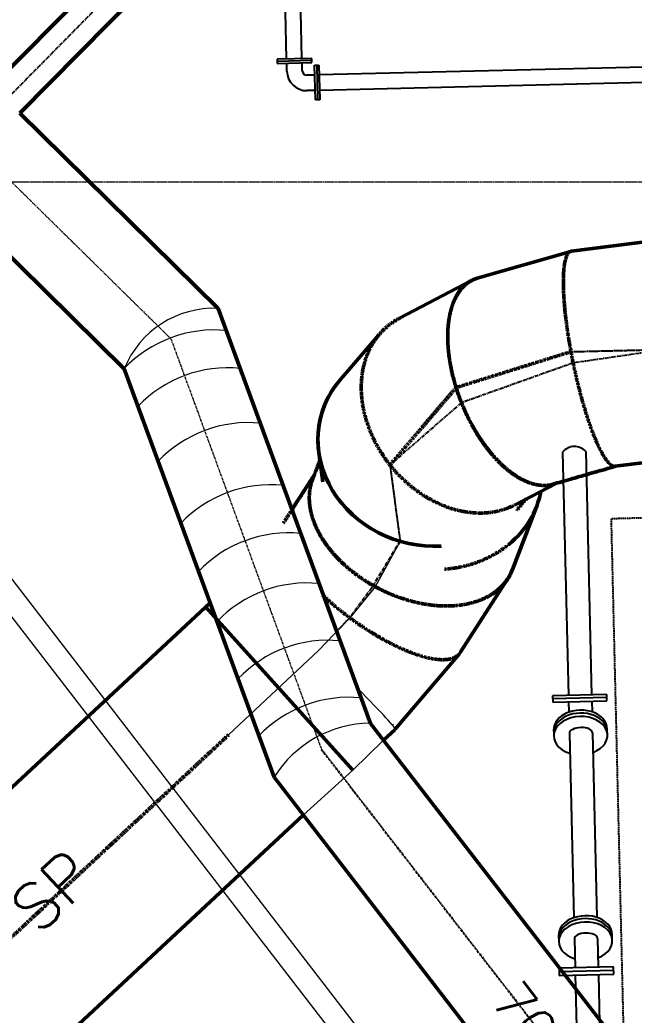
# Model space of a CAD drawing. Header units: inches. Extents: x 86328 to 235202, y 68629 to 184293.
# Drawn here: x 139176 to 143158, y 121794 to 128245 of the extents above; entities that cross this region are included whole.
import ezdxf

# ---------------------------------------------------------------- set-up
doc = ezdxf.new("R2010")
doc.units = ezdxf.units.IN
doc.header["$MEASUREMENT"] = 0
for name, pattern in [('CENTER', [2, 1.25, -0.25, 0.25, -0.25]), ('HIDDEN', [0.375, 0.25, -0.125]), ('PHANTOM2', [1.25, 0.625, -0.125, 0.125, -0.125, 0.125, -0.125])]:
    doc.linetypes.add(name, pattern=pattern)
for name, color, linetype, lineweight in [('.5', 8, 'Continuous', 0), ('DIM', 251, 'Continuous', 0), ('PLC WIRE', 7, 'Continuous', 0)]:
    doc.layers.add(name, color=color, linetype=linetype, lineweight=lineweight)
for name, color, linetype in [('1', 1, 'CENTER'), ('PP', 4, 'Continuous'), ('steel elbow 45deg', 3, 'Continuous')]:
    doc.layers.add(name, color=color, linetype=linetype)
doc.styles.add('SIMPLEX', font='simplex.shx')
doc.styles.get("Standard").update_dxf_attribs({"font": 'arial.ttf'})
doc.linetypes.add('FENCE_LINE', pattern='A,0.5,-0.1,["X",Standard,S=0.1,R=0,X=-0.02,Y=-0.05],-0.1', length=0.7)

msp = doc.modelspace()

# ---------------------------------------------------------------- linework, layer by layer
at = {"layer": '.5', "color": 8, "linetype": 'CENTER', "ltscale": 5}
for p, q in [((136070.5, 130197), (140155.2, 126177.4)), ((140155.2, 126177.4), (141132, 123514.8))]:
    msp.add_line(p, q, dxfattribs=at)
at = {"layer": '.5', "color": 8, "linetype": 'CENTER', "ltscale": 10}
msp.add_line((193391.9, 127191.7), (128877.6, 127191.7), dxfattribs=at)
at = {"color": 8, "linetype": 'CENTER', "ltscale": 20}
for p, q in [((138957.6, 127596.4), (140232.8, 128888.1)), ((143389.2, 126111.7), (142763.3, 126020.9)), ((142763.3, 126020.9), (142039.2, 125763)), ((142039.2, 125763), (141575.4, 125359.8)), ((141575.4, 125359.8), (141640.9, 124864.7)), ((141640.9, 124864.7), (141457.3, 124562.5)), ((141457.3, 124562.5), (141314.3, 124369.7)), ((141314.3, 124369.7), (141230.1, 124279.8))]:
    msp.add_line(p, q, dxfattribs=at)
at = {"color": 8, "linetype": 'PHANTOM2', "ltscale": 20}
for p, q in [((142748.9, 126094), (148901.3, 126240.3)), ((141132, 123514.8), (144639.9, 118982.4))]:
    msp.add_line(p, q, dxfattribs=at)
at = {"layer": '1', "color": 8, "linetype": 'HIDDEN', "ltscale": 5}
for p, q in [((143011.1, 125012.7), (145767.8, 125078.8)), ((143095.1, 121514.1), (143011.1, 125012.7))]:
    msp.add_line(p, q, dxfattribs=at)
at = {"layer": 'DIM', "color": 8, "linetype": 'Continuous', "ltscale": 25}
msp.add_line((169715.5, 84970.9), (130963, 135197.5), dxfattribs=at)
at = {"layer": 'DIM', "color": 8, "linetype": 'FENCE_LINE', "ltscale": 25}
msp.add_line((169526, 84970.9), (130844.2, 135105.9), dxfattribs=at)
at = {"layer": 'DIM', "color": 8, "lineweight": 50}
for p, q in [((136227.4, 129551.6), (139852.6, 125982.2)), ((138997.9, 127815.1), (140107.4, 128939.1)), ((139176.1, 127639.8), (140358.1, 128837.1)), ((139176, 127639.8), (140461.5, 126374.8)), ((143279.4, 126812.9), (142751.9, 126745)), ((143279.4, 126812.9), (142751.9, 126745)), ((142747.1, 126743.9), (142141.4, 126570)), ((142747.1, 126743.9), (142141.4, 126570)), ((142104.2, 126555.1), (141636.9, 126310.5)), ((142104.2, 126555.1), (141636.9, 126310.5)), ((140461.5, 126374.8), (141448.4, 123684.6)), ((141506.2, 126206), (141252.6, 125911.7)), ((141506.2, 126206), (141252.6, 125911.7)), ((139852.6, 125982.2), (140823.7, 123335)), ((141114.1, 125441.2), (141140.9, 125249.8)), ((143476.9, 125407.6), (143036, 125350.8)), ((143476.9, 125407.6), (143036, 125350.8)), ((140940.2, 125070), (141085.3, 125295.4)), ((142386.7, 125101.4), (142652.3, 125240.4)), ((142386.7, 125101.4), (142652.3, 125240.4)), ((142524.9, 125087.3), (142369.5, 124680.9)), ((142524.9, 125087.3), (142369.5, 124680.9)), ((142031.3, 124143.5), (142340.6, 124623.8)), ((142031.3, 124143.5), (142340.6, 124623.8)), ((141139.8, 124514.6), (141139.8, 124514.6)), ((141139.8, 124514.6), (141139.8, 124514.6)), ((135999.6, 120360.5), (140408.7, 124466.5)), ((140380.1, 124439.9), (141335.6, 123381.6)), ((141609.6, 123645.9), (142024, 124133.8)), ((141609.6, 123645.9), (142024, 124133.8)), ((141448.4, 123684.6), (143929.5, 120478.9)), ((141533.4, 123574.9), (141609.5, 123645.7)), ((141533.4, 123574.9), (141609.5, 123645.7)), ((140823.7, 123335), (144232.7, 118927.8)), ((136944.7, 119301.6), (141013, 123090.3))]:
    msp.add_line(p, q, dxfattribs=at)
at = {"layer": 'DIM', "color": 8, "linetype": 'PHANTOM2', "lineweight": 50, "ltscale": 20}
for p, q in [((142748.9, 126094), (142004.2, 125861.2)), ((142004.2, 125861.2), (141575.4, 125359.8)), ((140883.2, 124981.5), (141085.3, 125295.4)), ((141272, 124719.9), (141272, 124719.9)), ((141272, 124719.9), (141272, 124719.9)), ((141139.8, 124514.6), (141139.8, 124514.6)), ((141139.8, 124514.6), (141139.8, 124514.6)), ((136461.1, 119820.9), (140529.4, 123609.6))]:
    msp.add_line(p, q, dxfattribs=at)
at = {"layer": 'DIM', "color": 8}
for p, q in [((141114.1, 125441.2), (141140.9, 125249.8)), ((141272, 124719.9), (141272, 124719.9)), ((141272, 124719.9), (141272, 124719.9)), ((141335.6, 123381.6), (141533.4, 123574.9)), ((141013, 123090.3), (141335.6, 123381.6))]:
    msp.add_line(p, q, dxfattribs=at)
at = {"layer": 'DIM', "color": 8, "linetype": 'Continuous'}
for p, q in [((141575.4, 125359.8), (141640.9, 124864.7)), ((142848.7, 125296.8), (142699.6, 125254)), ((141640.9, 124864.7), (141480.3, 124570.5)), ((141480.3, 124570.5), (141314.3, 124369.7)), ((141314.3, 124369.7), (141111.8, 124157.7)), ((141111.8, 124157.7), (140529.5, 123609.6))]:
    msp.add_line(p, q, dxfattribs=at)
at = {"layer": 'DIM', "color": 8, "ltscale": 2000}
for centre, radius, start, end in [((140434.5, 125748.2), 627.2, 87.5361, 158.09293), ((140435.7, 125428.3), 806.5, 84.4078, 136.38747), ((140525.6, 125183.3), 806.5, 84.4078, 136.38747), ((140656.1, 124827.5), 806.5, 84.4078, 136.38747), ((140803.8, 124424.9), 806.5, 84.4078, 136.38747), ((140918.3, 124112.8), 806.5, 84.4078, 136.38747), ((141037.4, 123788.2), 806.5, 84.4078, 136.38747), ((141173.6, 123416.9), 806.5, 84.4078, 136.38747), ((141309.2, 123047.2), 806.5, 84.4078, 136.38747), ((141457, 122939.3), 746.7, 90.69259, 147.99778)]:
    msp.add_arc(centre, radius, start, end, dxfattribs=at)
at = {"layer": 'DIM', "color": 8, "linetype": 'PHANTOM2', "lineweight": 50, "ltscale": 20}
for centre, major_axis, ratio, start_param, end_param in [((142894, 126047.9), (143.9, -696.8), 0.187594, 3.127393, 5.89203), ((142387.2, 125902.4), (-264.8, 661.1), 0.526378, 6.223368, 8.965853), ((142387.2, 125902.4), (264.8, -661.1), 0.526405, 3.088083, 5.824201), ((142011.8, 125706), (444, -559.7), 0.779652, 2.993959, 5.62324), ((142894, 126047.9), (-143.9, 696.8), 0.187615, 2.750299, 2.750378), ((142894, 126047.9), (-143.9, 696.8), 0.187594, 2.750438, 3.127393), ((142894, 126047.9), (-143.9, 696.8), 0.187615, 2.750299, 2.750378), ((142894, 126047.9), (-143.9, 696.8), 0.187594, 2.750438, 3.127393), ((141721.7, 124973.1), (-634.9, 321.5), 0.658679, 0.063924, 1.156014), ((142387.2, 125902.4), (264.8, -661.1), 0.526378, 5.824316, 5.824341), ((142387.2, 125902.4), (264.8, -661.1), 0.526378, 5.824613, 6.234055), ((142011.8, 125706), (-444, 559.7), 0.779652, 2.481703, 2.993959), ((142011.9, 125706), (-444.1, 559.7), 0.779669, 2.481421, 2.48148), ((141849.4, 125307), (710.2, -80.5), 0.872752, 4.921649, 5.578796), ((141721.7, 124973.1), (-634.9, 321.5), 0.658679, 1.156014, 2.726457), ((141721.7, 124973.1), (634.9, -321.5), 0.658679, 5.868403, 6.358074), ((141721.6, 124973), (-634.9, 321.5), 0.658716, 2.726732, 3.209971), ((141457.3, 124562.5), (571, -423.4), 0.337663, 4.388108, 5.958551), ((141721.7, 124973.1), (-634.9, 321.5), 0.658679, 2.726729, 2.726755), ((141457.2, 124562.5), (-571, 423.4), 0.337663, 2.817312, 3.163877), ((141457.2, 124562.5), (571, -423.4), 0.337686, 5.958873, 5.958932)]:
    msp.add_ellipse(centre, major_axis=major_axis, ratio=ratio, start_param=start_param, end_param=end_param, dxfattribs=at)
at = {"layer": 'DIM', "color": 8}
for centre, major_axis, ratio, start_param, end_param in [((142894, 126047.9), (143.9, -696.8), 0.187594, 3.127393, 5.89203), ((142387.2, 125902.4), (-264.8, 661.1), 0.526378, 6.223368, 8.965853), ((142387.2, 125902.4), (264.8, -661.1), 0.526405, 3.088083, 5.824201), ((142011.8, 125706), (444, -559.7), 0.779652, 2.993959, 5.62324), ((141824.1, 125488), (-692.1, 202.9), 0.900786, 5.895155, 8.228652), ((142894, 126047.9), (-143.9, 696.8), 0.187594, 2.750438, 3.127393), ((141721.7, 124973.1), (-634.9, 321.5), 0.658679, 0.063924, 1.156014), ((141824, 125488), (-691.9, 203.2), 0.90089, 7.020095, 8.229167), ((142387.2, 125902.4), (264.8, -661.1), 0.526378, 5.824316, 5.824341), ((142387.2, 125902.4), (264.8, -661.1), 0.526378, 5.824613, 6.234055), ((142011.8, 125706), (-444, 559.7), 0.779652, 2.481703, 2.993959), ((142011.9, 125706), (-444.1, 559.7), 0.779669, 2.481421, 2.48148), ((141824, 125488), (691.9, -203.2), 0.90089, 5.087575, 5.087653), ((141824.1, 125488), (-702.7, -98.1), 0.929782, 1.559357, 1.559436), ((141849.4, 125307), (710.2, -80.5), 0.872752, 4.921649, 5.578796), ((141721.7, 124973.1), (-634.9, 321.5), 0.658679, 1.156014, 2.726457), ((141721.6, 124973), (-634.9, 321.5), 0.658716, 2.726732, 3.209971), ((141457.3, 124562.5), (571, -423.4), 0.337663, 4.388108, 5.958551), ((141457.2, 124562.5), (-571, 423.4), 0.337663, 2.817312, 3.163877), ((141095.7, 124136.7), (-513.8, 491), 0.036941, 3.139435, 4.194849)]:
    msp.add_ellipse(centre, major_axis=major_axis, ratio=ratio, start_param=start_param, end_param=end_param, dxfattribs=at)
at = {"layer": 'DIM', "color": 8, "lineweight": 50}
for centre, major_axis, ratio, start_param, end_param in [((141824, 125488), (-691.9, 203.2), 0.90089, 5.887651, 8.229167), ((141824.1, 125488), (-692.1, 202.9), 0.900786, 5.895155, 8.228652), ((141824, 125488), (-691.9, 203.2), 0.90089, 5.887651, 6.74835), ((142894, 126047.9), (-143.9, 696.8), 0.187615, 2.750299, 2.750378), ((141849.4, 125307), (-710.2, 80.5), 0.872752, 2.437204, 3.080711), ((141824, 125488), (691.9, -203.2), 0.90089, 5.087575, 5.087653), ((141824.1, 125488), (-702.7, -98.1), 0.929782, 1.559357, 1.559436), ((141849.3, 125307), (710.3, -80.2), 0.872774, 5.578222, 5.578301), ((141849.3, 125307), (710.3, -80.2), 0.872774, 5.578222, 5.578301), ((141721.7, 124973.1), (634.9, -321.5), 0.658679, 5.868403, 6.358074), ((141721.7, 124973.1), (-634.9, 321.5), 0.658679, 2.726729, 2.726755), ((141457.2, 124562.5), (571, -423.4), 0.337686, 5.958873, 5.958932), ((141095.6, 124136.8), (-513.8, 491), 0.036946, 3.445658, 3.445736), ((141095.6, 124136.8), (-513.8, 491), 0.036946, 3.445658, 3.445736)]:
    msp.add_ellipse(centre, major_axis=major_axis, ratio=ratio, start_param=start_param, end_param=end_param, dxfattribs=at)
for points, knots in [([(141073.8, 125265.3), (141073.9, 125265.5), (141074, 125265.7), (141074.2, 125266.1), (141074.2, 125266.4), (141074.4, 125266.9), (141074.6, 125267.2), (141074.8, 125267.8), (141074.9, 125268.1), (141075.2, 125268.9), (141075.4, 125269.3), (141075.7, 125270.2), (141075.9, 125270.7), (141076.3, 125271.8), (141076.5, 125272.4), (141077, 125273.6), (141077.3, 125274.4), (141077.9, 125275.9), (141078.2, 125276.8), (141078.9, 125278.6), (141079.3, 125279.6), (141080.2, 125281.9), (141080.6, 125283.1), (141081.7, 125285.8), (141082.2, 125287.2), (141083.5, 125290.5), (141084.1, 125292.2), (141085.6, 125296.1), (141086.4, 125298.2), (141088.2, 125302.8), (141089.2, 125305.4), (141091.3, 125310.9), (141092.4, 125314), (141095, 125320.6), (141096.4, 125324.3), (141099.5, 125332.3), (141101.1, 125336.7), (141104.8, 125346.3), (141106.8, 125351.5), (141111.2, 125363.1), (141113.6, 125369.4), (141117.8, 125380.3), (141119.6, 125384.9), (141121.4, 125389.5)], [0, 0, 0, 0, 1, 1, 2.2, 2.2, 3.64, 3.64, 5.368, 5.368, 7.4416, 7.4416, 9.92992, 9.92992, 12.915904, 12.915904, 16.499085, 16.499085, 20.798902, 20.798902, 25.958682, 25.958682, 32.150419, 32.150419, 39.580502, 39.580502, 48.496603, 48.496603, 59.195923, 59.195923, 72.035108, 72.035108, 87.442129, 87.442129, 105.930555, 105.930555, 128.116666, 128.116666, 154.74, 154.74, 186.688, 186.688, 210.138507, 210.138507, 210.138507, 210.138507]), ([(141073.8, 125265.3), (141073.9, 125265.5), (141074, 125265.7), (141074.2, 125266.1), (141074.2, 125266.4), (141074.4, 125266.9), (141074.6, 125267.2), (141074.8, 125267.8), (141074.9, 125268.1), (141075.2, 125268.9), (141075.4, 125269.3), (141075.7, 125270.2), (141075.9, 125270.7), (141076.3, 125271.8), (141076.5, 125272.4), (141077, 125273.6), (141077.3, 125274.4), (141077.9, 125275.9), (141078.2, 125276.8), (141078.9, 125278.6), (141079.3, 125279.6), (141080.2, 125281.9), (141080.6, 125283.1), (141081.7, 125285.8), (141082.2, 125287.2), (141083.5, 125290.5), (141084.1, 125292.2), (141085.6, 125296.1), (141086.4, 125298.2), (141088.2, 125302.8), (141089.2, 125305.4), (141091.3, 125310.9), (141092.4, 125314), (141095, 125320.6), (141096.4, 125324.3), (141099.5, 125332.3), (141101.1, 125336.7), (141104.8, 125346.3), (141106.8, 125351.5), (141111.2, 125363.1), (141113.6, 125369.4), (141117.8, 125380.3), (141119.6, 125384.9), (141121.4, 125389.5)], [0, 0, 0, 0, 1, 1, 2.2, 2.2, 3.64, 3.64, 5.368, 5.368, 7.4416, 7.4416, 9.92992, 9.92992, 12.915904, 12.915904, 16.499085, 16.499085, 20.798902, 20.798902, 25.958682, 25.958682, 32.150419, 32.150419, 39.580502, 39.580502, 48.496603, 48.496603, 59.195923, 59.195923, 72.035108, 72.035108, 87.442129, 87.442129, 105.930555, 105.930555, 128.116666, 128.116666, 154.74, 154.74, 186.688, 186.688, 210.138507, 210.138507, 210.138507, 210.138507]), ([(143037.7, 125351.1), (143037.3, 125350.9), (143036.9, 125350.8), (143036, 125350.6), (143035.4, 125350.4), (143034.3, 125350.1), (143033.7, 125349.9), (143032.3, 125349.5), (143031.6, 125349.3), (143029.9, 125348.8), (143029, 125348.6), (143027.1, 125348), (143026, 125347.7), (143023.6, 125347), (143022.4, 125346.7), (143019.5, 125345.8), (143018, 125345.4), (143014.6, 125344.4), (143012.7, 125343.9), (143008.7, 125342.7), (143006.5, 125342.1), (143001.6, 125340.7), (142998.9, 125339.9), (142993, 125338.2), (142989.8, 125337.3), (142982.8, 125335.3), (142979, 125334.2), (142970.5, 125331.8), (142965.9, 125330.4), (142955.8, 125327.5), (142950.3, 125325.9), (142938.1, 125322.5), (142931.5, 125320.5), (142916.9, 125316.4), (142908.9, 125314.1), (142891.4, 125309), (142881.9, 125306.3), (142860.8, 125300.3), (142849.4, 125297), (142824.2, 125289.7), (142810.4, 125285.8), (142780.2, 125277.1), (142763.7, 125272.4), (142727.3, 125261.9), (142707.5, 125256.2), (142669.5, 125245.3), (142651.2, 125240.1), (142633, 125234.8)], [2.280641, 2.280641, 2.280641, 2.280641, 3.64, 3.64, 5.368, 5.368, 7.4416, 7.4416, 9.92992, 9.92992, 12.915904, 12.915904, 16.499085, 16.499085, 20.798902, 20.798902, 25.958682, 25.958682, 32.150419, 32.150419, 39.580502, 39.580502, 48.496603, 48.496603, 59.195923, 59.195923, 72.035108, 72.035108, 87.442129, 87.442129, 105.930555, 105.930555, 128.116666, 128.116666, 154.74, 154.74, 186.688, 186.688, 225.0256, 225.0256, 271.030719, 271.030719, 326.236863, 326.236863, 392.484236, 392.484236, 453.577942, 453.577942, 453.577942, 453.577942]), ([(143037.7, 125351.1), (143037.3, 125350.9), (143036.9, 125350.8), (143036, 125350.6), (143035.4, 125350.4), (143034.3, 125350.1), (143033.7, 125349.9), (143032.3, 125349.5), (143031.6, 125349.3), (143029.9, 125348.8), (143029, 125348.6), (143027.1, 125348), (143026, 125347.7), (143023.6, 125347), (143022.4, 125346.7), (143019.5, 125345.8), (143018, 125345.4), (143014.6, 125344.4), (143012.7, 125343.9), (143008.7, 125342.7), (143006.5, 125342.1), (143001.6, 125340.7), (142998.9, 125339.9), (142993, 125338.2), (142989.8, 125337.3), (142982.8, 125335.3), (142979, 125334.2), (142970.5, 125331.8), (142965.9, 125330.4), (142955.8, 125327.5), (142950.3, 125325.9), (142938.1, 125322.5), (142931.5, 125320.5), (142916.9, 125316.4), (142908.9, 125314.1), (142891.4, 125309), (142881.9, 125306.3), (142864.4, 125301.3), (142856.5, 125299), (142848.7, 125296.8)], [2.280641, 2.280641, 2.280641, 2.280641, 3.64, 3.64, 5.368, 5.368, 7.4416, 7.4416, 9.92992, 9.92992, 12.915904, 12.915904, 16.499085, 16.499085, 20.798902, 20.798902, 25.958682, 25.958682, 32.150419, 32.150419, 39.580502, 39.580502, 48.496603, 48.496603, 59.195923, 59.195923, 72.035108, 72.035108, 87.442129, 87.442129, 105.930555, 105.930555, 128.116666, 128.116666, 154.74, 154.74, 186.688, 186.688, 213.048901, 213.048901, 213.048901, 213.048901]), ([(142699.6, 125254), (142695.7, 125252.8), (142691.7, 125251.7), (142669.5, 125245.3), (142651.2, 125240.1), (142633, 125234.8)], [379.207638, 379.207638, 379.207638, 379.207638, 392.484236, 392.484236, 453.577942, 453.577942, 453.577942, 453.577942])]:
    msp.add_open_spline(points, degree=3, knots=knots, dxfattribs=at)
at = {"layer": 'DIM', "color": 8, "linetype": 'PHANTOM2', "lineweight": 50, "ltscale": 20}
for points in [[(142977.2, 125393.4), (142977.2, 125393.4), (142977.2, 125393.4), (142977.2, 125393.4)], [(142977.2, 125393.4), (142977.2, 125393.4), (142977.2, 125393.4), (142977.2, 125393.4)], [(142470.4, 125248), (142470.5, 125247.9), (142470.5, 125247.9), (142470.5, 125247.9)], [(142095.2, 125051.5), (142095.2, 125051.5), (142095.1, 125051.5), (142095.1, 125051.5)], [(141952.9, 124099.7), (141952.9, 124099.7), (141952.9, 124099.7), (141952.8, 124099.7)]]:
    msp.add_open_spline(points, degree=3, dxfattribs=at)
at = {"layer": 'DIM', "color": 8, "lineweight": 50}
for points in [[(142977.2, 125393.4), (142977.2, 125393.4), (142977.2, 125393.4), (142977.2, 125393.4)], [(142345, 124844.2), (142345, 124844.2), (142344.9, 124844.2), (142344.9, 124844.2)], [(142345, 124844.2), (142345, 124844.2), (142344.9, 124844.2), (142344.9, 124844.2)], [(141952.9, 124099.7), (141952.9, 124099.7), (141952.9, 124099.7), (141952.8, 124099.7)], [(141591.3, 123674), (141591.3, 123674), (141591.3, 123674), (141591.3, 123674)], [(141591.3, 123674), (141591.3, 123674), (141591.3, 123674), (141591.3, 123674)]]:
    msp.add_open_spline(points, degree=3, dxfattribs=at)
at = {"layer": 'DIM', "color": 8, "linetype": 'PHANTOM2', "lineweight": 50, "ltscale": 20}
for points, knots in [([(141073.8, 125265.3), (141056.6, 125220.2), (141049.6, 125170.4), (141058.3, 125052), (141080, 124982.9), (141155, 124846.3), (141207.4, 124780.2), (141272, 124719.9)], [349.808946, 349.808946, 349.808946, 349.808946, 572.76108, 572.76108, 851.952014, 851.952014, 1129.39456, 1129.39456, 1129.39456, 1129.39456]), ([(142470.5, 125247.9), (142527.4, 125225.7), (142581.6, 125220.9), (142631, 125234.3), (142632, 125234.5), (142633, 125234.8)], [0.154155, 0.154155, 0.154155, 0.154155, 287.832552, 287.832552, 293.758493, 293.758493, 293.758493, 293.758493]), ([(142460.7, 125140.1), (142458.2, 125137.2), (142455.6, 125134.3), (142448.9, 125126.4), (142444.6, 125121.5), (142435.3, 125110.6), (142430.2, 125104.7), (142418.9, 125091.7), (142412.8, 125084.6), (142402.9, 125073.1), (142399.1, 125068.7), (142395.4, 125064.3)], [163.957304, 163.957304, 163.957304, 163.957304, 186.688, 186.688, 225.0256, 225.0256, 271.030719, 271.030719, 326.236863, 326.236863, 360.371935, 360.371935, 360.371935, 360.371935]), ([(141272, 124719.9), (141335.4, 124660.8), (141409.1, 124608.4), (141569.9, 124522.5), (141655.5, 124490.1), (141828.4, 124449.2), (141914.1, 124441.7), (142035.9, 124450.6), (142076.2, 124457.4), (142151.4, 124478.5), (142186.1, 124492.7), (142217.3, 124510.3)], [0, 0, 0, 0, 272.136982, 272.136982, 546.944483, 546.944483, 827.267677, 827.267677, 977.427322, 977.427322, 1127.787621, 1127.787621, 1127.787621, 1127.787621])]:
    msp.add_open_spline(points, degree=3, knots=knots, dxfattribs=at)
at = {"layer": 'DIM', "color": 8}
for points, knots in [([(141073.8, 125265.3), (141056.6, 125220.2), (141049.6, 125170.4), (141058.3, 125052), (141080, 124982.9), (141155, 124846.3), (141207.4, 124780.2), (141272, 124719.9)], [349.808946, 349.808946, 349.808946, 349.808946, 572.76108, 572.76108, 851.952014, 851.952014, 1129.39456, 1129.39456, 1129.39456, 1129.39456]), ([(142470.5, 125247.9), (142527.4, 125225.7), (142581.6, 125220.9), (142631, 125234.3), (142632, 125234.5), (142633, 125234.8)], [0.154155, 0.154155, 0.154155, 0.154155, 287.832552, 287.832552, 293.758493, 293.758493, 293.758493, 293.758493]), ([(142460.7, 125140.1), (142458.2, 125137.2), (142455.6, 125134.3), (142448.9, 125126.4), (142444.6, 125121.5), (142435.3, 125110.6), (142430.2, 125104.7), (142418.9, 125091.7), (142412.8, 125084.6), (142402.9, 125073.1), (142399.1, 125068.7), (142395.4, 125064.3)], [163.957304, 163.957304, 163.957304, 163.957304, 186.688, 186.688, 225.0256, 225.0256, 271.030719, 271.030719, 326.236863, 326.236863, 360.371935, 360.371935, 360.371935, 360.371935]), ([(141272, 124719.9), (141335.4, 124660.8), (141409.1, 124608.4), (141569.9, 124522.5), (141655.5, 124490.1), (141828.4, 124449.2), (141914.1, 124441.7), (142035.9, 124450.6), (142076.2, 124457.4), (142151.4, 124478.5), (142186.1, 124492.7), (142217.3, 124510.3)], [0, 0, 0, 0, 272.136982, 272.136982, 546.944483, 546.944483, 827.267677, 827.267677, 977.427322, 977.427322, 1127.787621, 1127.787621, 1127.787621, 1127.787621])]:
    msp.add_open_spline(points, degree=3, knots=knots, dxfattribs=at)
for points in [[(142470.4, 125248), (142470.5, 125247.9), (142470.5, 125247.9), (142470.5, 125247.9)], [(142095.2, 125051.5), (142095.2, 125051.5), (142095.1, 125051.5), (142095.1, 125051.5)]]:
    msp.add_open_spline(points, degree=3, dxfattribs=at)
at = {"layer": 'PP', "color": 8}
msp.add_ellipse((141849.4, 125307), major_axis=(-710.2, 80.5), ratio=0.872752, start_param=2.437204, end_param=3.080711, dxfattribs=at)
at = {"layer": 'steel elbow 45deg', "color": 8}
for p, q in [((140905.1, 127991.5), (140663.6, 138048.5)), ((141005.1, 127993.9), (140990.6, 128595.8)), ((141068, 127995.4), (140844.4, 127990)), ((140844.4, 127990), (140845.1, 127962)), ((141068.7, 127967.4), (141068, 127995.4)), ((141068.4, 127981.4), (140844.7, 127976)), ((140845.1, 127962), (141068.7, 127967.4)), ((140907, 127911.7), (140905.8, 127963.5)), ((141007, 127914.1), (141005.8, 127965.9)), ((141086.8, 127950.1), (141114.8, 127950.7)), ((141092.1, 127726.5), (141086.8, 127950.1)), ((141100.8, 127950.4), (141106.1, 127726.8)), ((141114.8, 127950.7), (141120.1, 127727.1)), ((143717, 127950.3), (141116.3, 127887.9)), ((141088.3, 127887.2), (141036.6, 127885.9)), ((143719.4, 127850.3), (141118.7, 127787.9)), ((141090.7, 127787.2), (141039, 127786)), ((141120.1, 127727.1), (141092.1, 127726.5)), ((142695.1, 125443.5), (142733, 123865.6)), ((142845.1, 125447.1), (142882.9, 123869.2)), ((142980.8, 123871.6), (142629.8, 123863.1)), ((142629.8, 123863.1), (142630.8, 123822.5)), ((142981.7, 123830.9), (142980.8, 123871.6)), ((142981.3, 123851.2), (142630.3, 123842.8)), ((142630.8, 123822.5), (142981.7, 123830.9)), ((142734, 123825), (142735.6, 123757.1)), ((142883.9, 123828.6), (142885.6, 123758.9)), ((142738.9, 123619.8), (142767.6, 122424.8)), ((142888.8, 123623.4), (142917.6, 122426.5)), ((142770.9, 122287.5), (142775.4, 122100.7)), ((142920.8, 122291.1), (142925.3, 122104.3)), ((143025.5, 122106.7), (142671.7, 122098.2)), ((142671.7, 122098.2), (142672.9, 122051)), ((143026, 122083.1), (142672.3, 122074.6)), ((142672.9, 122051), (143026.6, 122059.5)), ((142926.5, 122057.1), (142972.3, 120148.3)), ((143026.6, 122059.5), (143025.5, 122106.7)), ((142776.5, 122053.5), (142823.5, 120095.6))]:
    msp.add_line(p, q, dxfattribs=at)
for centre, radius, start, end in [((141035.9, 127914.8), 128.9, 181.3755, 271.3755), ((141035.9, 127914.8), 28.9, 181.3755, 271.3755), ((142771.6, 125380.3), 99.3, 42.30188, 140.44911)]:
    msp.add_arc(centre, radius, start, end, dxfattribs=at)
for centre, major_axis, ratio, start_param, end_param in [((142811.5, 123605.4), (-173.9, -4.2), 0.712708, 2.034046, 7.425613), ((142810.5, 123646.1), (-173.9, -4.2), 0.712708, 2.976462, 6.448316), ((142811, 123627.3), (-173.9, -4.2), 0.712708, 3.052948, 6.37183), ((142813.9, 123621.6), (-75, -1.8), 0.480765, 3.141593, 6.283185), ((142842.5, 122313.8), (-173.9, -4.2), 0.712708, 2.976462, 6.448316), ((142843.5, 122273), (-173.9, -4.2), 0.712708, 2.034046, 7.425613), ((142843, 122295), (-173.9, -4.2), 0.712708, 3.052948, 6.37183), ((142845.9, 122289.3), (-75, -1.8), 0.480765, 3.141593, 6.283185)]:
    msp.add_ellipse(centre, major_axis=major_axis, ratio=ratio, start_param=start_param, end_param=end_param, dxfattribs=at)

# ---------------------------------------------------------------- texts
at = {"layer": 'DIM', "color": 8, "style": 'SIMPLEX'}
msp.add_text('∅1400 SP', height=300, rotation=42.96195, dxfattribs=at).set_placement((138204.3, 121292.1))
at = {"layer": 'DIM', "color": 8, "ltscale": 2000, "style": 'SIMPLEX'}
msp.add_text('700%%C', height=250, rotation=307.65, dxfattribs=at).set_placement((142221.3, 121885.7))
at = {"layer": 'PLC WIRE', "color": 8, "ltscale": 2000, "style": 'SIMPLEX'}
msp.add_text('700%%C', height=250, rotation=307.65, dxfattribs=at).set_placement((142221.3, 121885.7))

doc.saveas('drawing.dxf')
